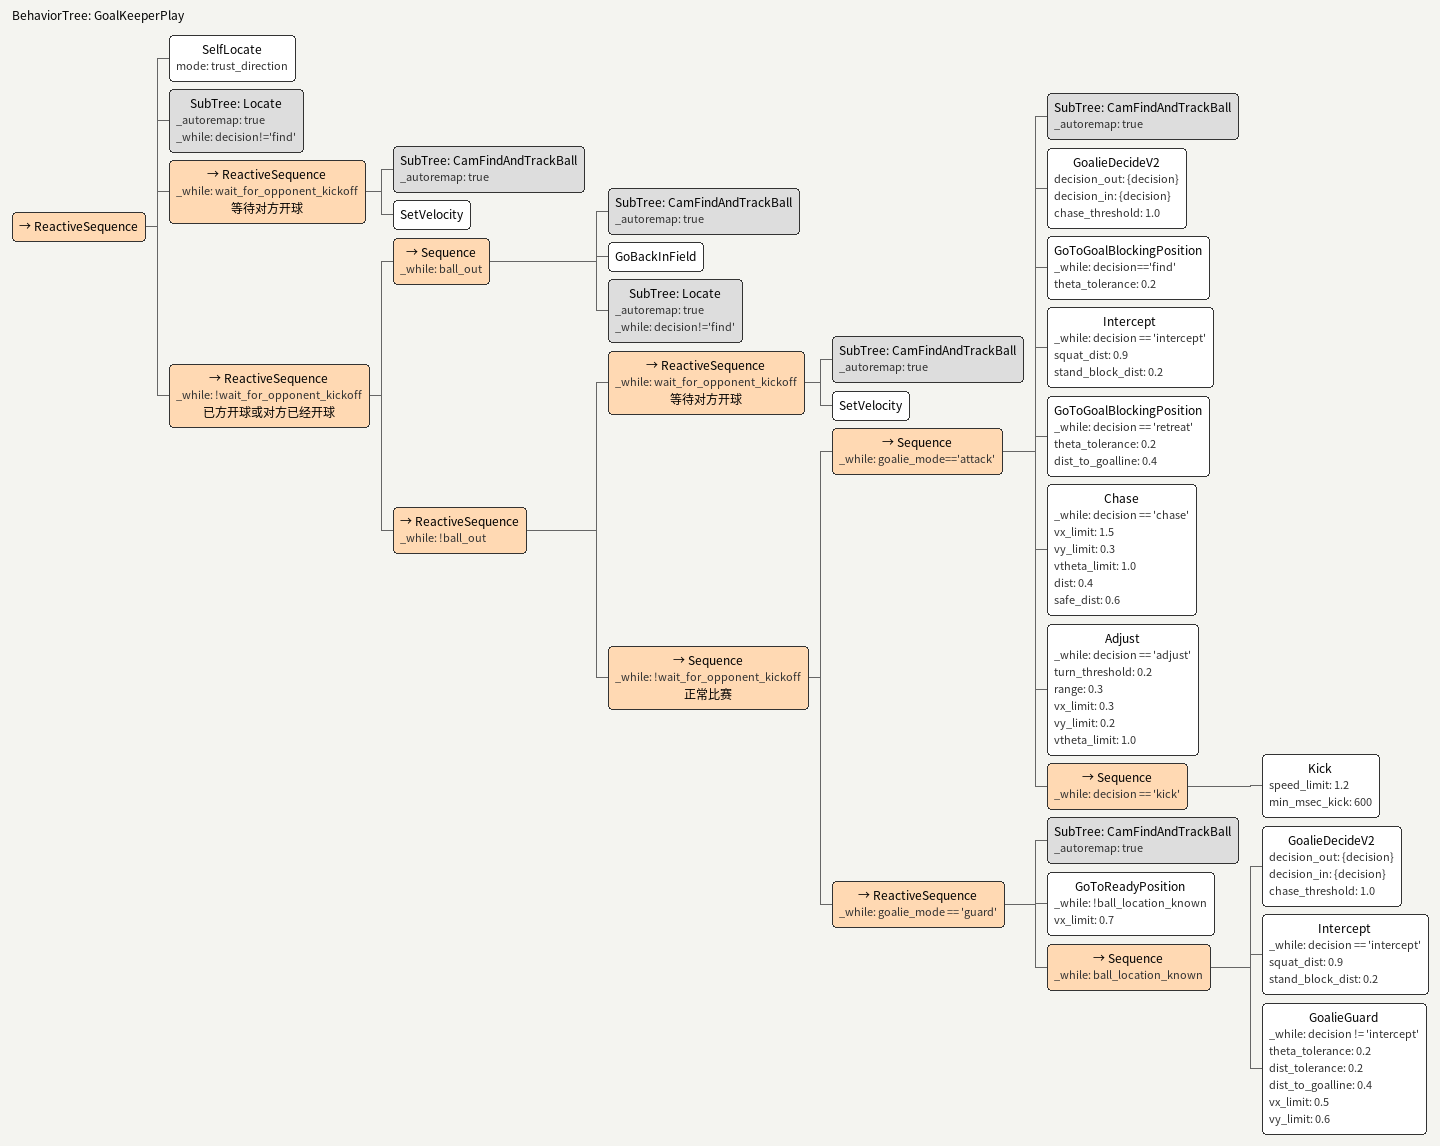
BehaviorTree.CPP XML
<root BTCPP_format="4" >
   <include path="./subtree_cam_find_and_track_ball.xml" />
   <include path="./subtree_find_ball.xml" />
   <include path="./subtree_locate.xml" />
   <BehaviorTree ID="GoalKeeperPlay">
      <ReactiveSequence >
         <SelfLocate mode="trust_direction" />
         <SubTree ID="Locate" _autoremap="true" _while="decision!='find'" />
         <ReactiveSequence _while="wait_for_opponent_kickoff" name="等待对方开球">
            <SubTree ID="CamFindAndTrackBall" _autoremap="true" />
            <SetVelocity />
         </ReactiveSequence>
         <ReactiveSequence _while="!wait_for_opponent_kickoff" name="已方开球或对方已经开球">
            <Sequence _while="ball_out">
               <SubTree ID="CamFindAndTrackBall" _autoremap="true" />
               <GoBackInField />
               <SubTree ID="Locate" _autoremap="true" _while="decision!='find'" />
            </Sequence>
            <ReactiveSequence _while="!ball_out">
               <ReactiveSequence _while="wait_for_opponent_kickoff" name="等待对方开球">
                  <SubTree ID="CamFindAndTrackBall" _autoremap="true" />
                  <SetVelocity />
               </ReactiveSequence>
               <Sequence _while="!wait_for_opponent_kickoff" name="正常比赛">
                  <Sequence _while="goalie_mode=='attack'">
                     <SubTree ID="CamFindAndTrackBall" _autoremap="true" />
                     <GoalieDecideV2 decision_out="{decision}" decision_in="{decision}" chase_threshold="1.0" />
                     <GoToGoalBlockingPosition _while="decision=='find'" theta_tolerance="0.2" />

                     <Intercept _while="decision == 'intercept'" squat_dist="0.9" stand_block_dist="0.2" />
                     <GoToGoalBlockingPosition _while="decision == 'retreat'" theta_tolerance="0.2" dist_to_goalline="0.4" />
                     <Chase   _while="decision == 'chase'"  vx_limit="1.5"  vy_limit="0.3"  vtheta_limit="1.0"  dist="0.4" safe_dist="0.6" />
                     <Adjust  _while="decision == 'adjust'" turn_threshold="0.2" range="0.3" vx_limit="0.3" vy_limit="0.2" vtheta_limit="1.0"  />
                     <Sequence  _while="decision == 'kick'">
                        <Kick speed_limit="1.2" min_msec_kick="600"/>
                     </Sequence>
                     <!-- RLVisionKick node removed in open-source version -->
                  </Sequence>
                  <ReactiveSequence _while="goalie_mode == 'guard'">
                     <SubTree ID="CamFindAndTrackBall" _autoremap="true" />
                     <GoToReadyPosition _while="!ball_location_known" vx_limit="0.7" />
                     <Sequence _while="ball_location_known">
                        <GoalieDecideV2 decision_out="{decision}" decision_in="{decision}" chase_threshold="1.0" />
                        <Intercept _while="decision == 'intercept'" squat_dist="0.9" stand_block_dist="0.2" />
                        <GoalieGuard _while="decision != 'intercept'" theta_tolerance="0.2" dist_tolerance="0.2" dist_to_goalline="0.4" vx_limit="0.5" vy_limit="0.6" />
                     </Sequence>
                  </ReactiveSequence>

               </Sequence>
            </ReactiveSequence>
         </ReactiveSequence>
      </ReactiveSequence>
   </BehaviorTree>
</root>
